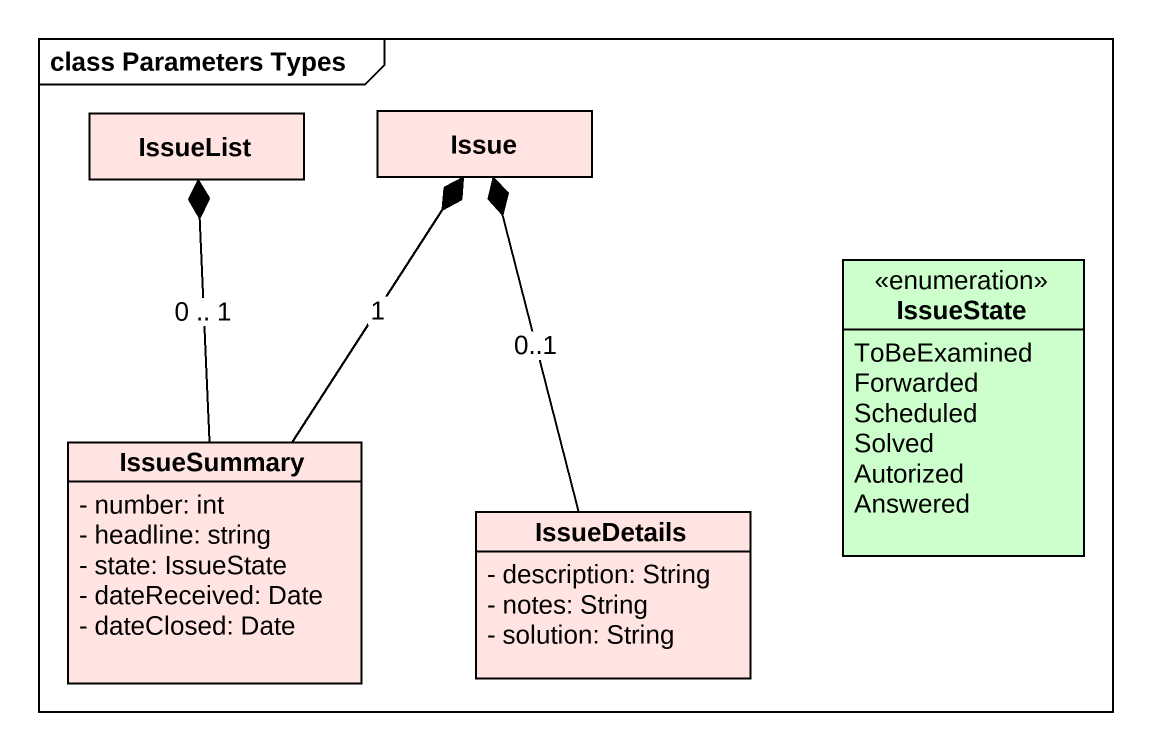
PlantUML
@startuml
mainframe class Parameters Types
hide circle
hide empty members
skinparam classAttributeIconSize 0
class IssueList #FFE4E1
class Issue #FFE4E1
enum IssueState #CCFFCC {
  ToBeExamined
  Forwarded
  Scheduled
  Solved
  Autorized
  Answered
}
class IssueSummary #FFE4E1 {
  - number: int
  - headline: string
  - state: IssueState
  - dateReceived: Date
  - dateClosed: Date
}
class IssueDetails #FFE4E1 {
  - description: String
  - notes: String
  - solution: String
}
IssueSummary -up-* IssueList : 0 .. 1
IssueSummary -up-* Issue : 1
IssueDetails -up-* Issue : 0..1
@enduml
